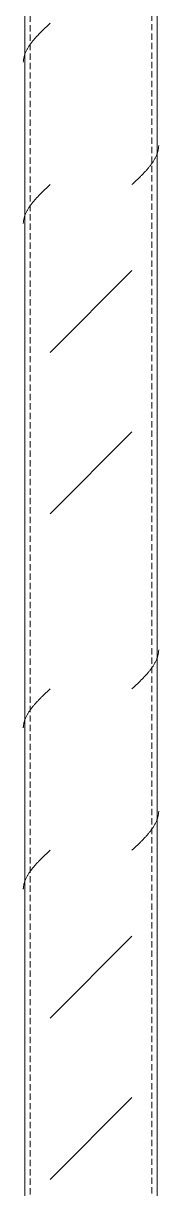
# Model space of a CAD drawing. Header units: centimetres. Extents: x -336 to 16318, y -437 to 1921.
# Drawn here: x 1083 to 1093.2, y 218.7 to 306.7 of the extents above; entities that cross this region are included whole.
import ezdxf

# ---------------------------------------------------------------- set-up
doc = ezdxf.new("R2010")
doc.units = ezdxf.units.CM
doc.linetypes.add('Hidden', pattern=[0.714375, 0.47625, -0.238125])
doc.layers.add('S-COLS', color=7, linetype='Continuous', lineweight=9)

# ---------------------------------------------------------------- blocks, each defined once
blk = doc.blocks.new('FP_10-Section 6')
at = {"layer": 'S-COLS'}
blk.add_line((1093.083, 94), (1093.083, 375.859), dxfattribs=at)
at = {"layer": 'S-COLS', "color": 9, "true_color": 0xc0c0c0}
for p, q in [((1093.026, 296.707), (1093.046, 296.754)), ((1093.046, 296.754), (1093.064, 296.8)), ((1093.064, 296.8), (1093.082, 296.847)), ((1093.082, 296.847), (1093.098, 296.894)), ((1093.098, 296.894), (1093.113, 296.941)), ((1093.113, 296.941), (1093.127, 296.987)), ((1093.127, 296.987), (1093.139, 297.034)), ((1093.139, 297.034), (1093.151, 297.081)), ((1093.151, 297.081), (1093.161, 297.128)), ((1093.161, 297.128), (1093.17, 297.174)), ((1093.17, 297.174), (1093.178, 297.221)), ((1093.178, 297.221), (1093.185, 297.268)), ((1093.185, 297.268), (1093.19, 297.315)), ((1093.19, 297.315), (1093.194, 297.361)), ((1093.194, 297.361), (1093.197, 297.408)), ((1093.197, 297.408), (1093.199, 297.455)), ((1092.461, 295.818), (1092.499, 295.865)), ((1092.499, 295.865), (1092.536, 295.912)), ((1092.536, 295.912), (1092.572, 295.959)), ((1092.572, 295.959), (1092.608, 296.005)), ((1092.608, 296.005), (1092.642, 296.052)), ((1092.642, 296.052), (1092.676, 296.099)), ((1092.676, 296.099), (1092.709, 296.146)), ((1092.709, 296.146), (1092.741, 296.192)), ((1092.741, 296.192), (1092.772, 296.239)), ((1092.772, 296.239), (1092.802, 296.286)), ((1092.802, 296.286), (1092.831, 296.333)), ((1092.831, 296.333), (1092.859, 296.379)), ((1092.859, 296.379), (1092.886, 296.426)), ((1092.886, 296.426), (1092.912, 296.473)), ((1092.912, 296.473), (1092.937, 296.52)), ((1092.937, 296.52), (1092.961, 296.566)), ((1092.961, 296.566), (1092.984, 296.613)), ((1092.984, 296.613), (1093.006, 296.66)), ((1093.006, 296.66), (1093.026, 296.707)), ((1091.621, 294.93), (1091.67, 294.977)), ((1091.67, 294.977), (1091.718, 295.024)), ((1091.718, 295.024), (1091.765, 295.07)), ((1091.765, 295.07), (1091.812, 295.117)), ((1091.812, 295.117), (1091.859, 295.164)), ((1091.859, 295.164), (1091.906, 295.211)), ((1091.906, 295.211), (1091.952, 295.257)), ((1091.952, 295.257), (1091.998, 295.304)), ((1091.998, 295.304), (1092.043, 295.351)), ((1092.043, 295.351), (1092.087, 295.398)), ((1092.087, 295.398), (1092.131, 295.444)), ((1092.131, 295.444), (1092.175, 295.491)), ((1092.175, 295.491), (1092.218, 295.538)), ((1092.218, 295.538), (1092.26, 295.585)), ((1092.26, 295.585), (1092.301, 295.631)), ((1092.301, 295.631), (1092.342, 295.678)), ((1092.342, 295.678), (1092.383, 295.725)), ((1092.383, 295.725), (1092.422, 295.772)), ((1092.422, 295.772), (1092.461, 295.818)), ((1091.178, 294.509), (1091.228, 294.556)), ((1091.228, 294.556), (1091.278, 294.603)), ((1091.278, 294.603), (1091.327, 294.65)), ((1091.327, 294.65), (1091.377, 294.696)), ((1091.377, 294.696), (1091.426, 294.743)), ((1091.426, 294.743), (1091.475, 294.79)), ((1091.475, 294.79), (1091.524, 294.837)), ((1091.524, 294.837), (1091.573, 294.883)), ((1091.573, 294.883), (1091.621, 294.93)), ((1093.113, 258.841), (1093.127, 258.887)), ((1093.127, 258.887), (1093.139, 258.934)), ((1093.139, 258.934), (1093.151, 258.981)), ((1093.151, 258.981), (1093.161, 259.028)), ((1093.161, 259.028), (1093.17, 259.074)), ((1093.17, 259.074), (1093.178, 259.121)), ((1093.178, 259.121), (1093.185, 259.168)), ((1093.185, 259.168), (1093.19, 259.215)), ((1093.19, 259.215), (1093.194, 259.261)), ((1093.194, 259.261), (1093.197, 259.308)), ((1093.197, 259.308), (1093.199, 259.355)), ((1092.642, 257.952), (1092.676, 257.999)), ((1092.676, 257.999), (1092.709, 258.046)), ((1092.709, 258.046), (1092.741, 258.092)), ((1092.741, 258.092), (1092.772, 258.139)), ((1092.772, 258.139), (1092.802, 258.186)), ((1092.802, 258.186), (1092.831, 258.233)), ((1092.831, 258.233), (1092.859, 258.279)), ((1092.859, 258.279), (1092.886, 258.326)), ((1092.886, 258.326), (1092.912, 258.373)), ((1092.912, 258.373), (1092.937, 258.42)), ((1092.937, 258.42), (1092.961, 258.466)), ((1092.961, 258.466), (1092.984, 258.513)), ((1092.984, 258.513), (1093.006, 258.56)), ((1093.006, 258.56), (1093.026, 258.607)), ((1093.026, 258.607), (1093.046, 258.654)), ((1093.046, 258.654), (1093.064, 258.7)), ((1093.064, 258.7), (1093.082, 258.747)), ((1093.082, 258.747), (1093.098, 258.794)), ((1093.098, 258.794), (1093.113, 258.841)), ((1091.859, 257.064), (1091.906, 257.111)), ((1091.906, 257.111), (1091.952, 257.157)), ((1091.952, 257.157), (1091.998, 257.204)), ((1091.998, 257.204), (1092.043, 257.251)), ((1092.043, 257.251), (1092.087, 257.298)), ((1092.087, 257.298), (1092.131, 257.344)), ((1092.131, 257.344), (1092.175, 257.391)), ((1092.175, 257.391), (1092.218, 257.438)), ((1092.218, 257.438), (1092.26, 257.485)), ((1092.26, 257.485), (1092.301, 257.531)), ((1092.301, 257.531), (1092.342, 257.578)), ((1092.342, 257.578), (1092.383, 257.625)), ((1092.383, 257.625), (1092.422, 257.672)), ((1092.422, 257.672), (1092.461, 257.718)), ((1092.461, 257.718), (1092.499, 257.765)), ((1092.499, 257.765), (1092.536, 257.812)), ((1092.536, 257.812), (1092.572, 257.859)), ((1092.572, 257.859), (1092.608, 257.905)), ((1092.608, 257.905), (1092.642, 257.952)), ((1091.178, 256.409), (1091.228, 256.456)), ((1091.228, 256.456), (1091.278, 256.503)), ((1091.278, 256.503), (1091.327, 256.55)), ((1091.327, 256.55), (1091.377, 256.596)), ((1091.377, 256.596), (1091.426, 256.643)), ((1091.426, 256.643), (1091.475, 256.69)), ((1091.475, 256.69), (1091.524, 256.737)), ((1091.524, 256.737), (1091.573, 256.783)), ((1091.573, 256.783), (1091.621, 256.83)), ((1091.621, 256.83), (1091.67, 256.877)), ((1091.67, 256.877), (1091.718, 256.924)), ((1091.718, 256.924), (1091.765, 256.97)), ((1091.765, 256.97), (1091.812, 257.017)), ((1091.812, 257.017), (1091.859, 257.064)), ((1093.064, 246.511), (1093.082, 246.558)), ((1093.082, 246.558), (1093.098, 246.604)), ((1093.098, 246.604), (1093.113, 246.651)), ((1093.113, 246.651), (1093.127, 246.698)), ((1093.127, 246.698), (1093.139, 246.745)), ((1093.139, 246.745), (1093.151, 246.791)), ((1093.151, 246.791), (1093.161, 246.838)), ((1093.161, 246.838), (1093.17, 246.885)), ((1093.17, 246.885), (1093.178, 246.932)), ((1093.178, 246.932), (1093.185, 246.978)), ((1093.185, 246.978), (1093.19, 247.025)), ((1093.19, 247.025), (1093.194, 247.072)), ((1093.194, 247.072), (1093.197, 247.119)), ((1093.197, 247.119), (1093.199, 247.165)), ((1092.536, 245.622), (1092.572, 245.669)), ((1092.572, 245.669), (1092.608, 245.716)), ((1092.608, 245.716), (1092.642, 245.763)), ((1092.642, 245.763), (1092.676, 245.81)), ((1092.676, 245.81), (1092.709, 245.856)), ((1092.709, 245.856), (1092.741, 245.903)), ((1092.741, 245.903), (1092.772, 245.95)), ((1092.772, 245.95), (1092.802, 245.997)), ((1092.802, 245.997), (1092.831, 246.043)), ((1092.831, 246.043), (1092.859, 246.09)), ((1092.859, 246.09), (1092.886, 246.137)), ((1092.886, 246.137), (1092.912, 246.184)), ((1092.912, 246.184), (1092.937, 246.23)), ((1092.937, 246.23), (1092.961, 246.277)), ((1092.961, 246.277), (1092.984, 246.324)), ((1092.984, 246.324), (1093.006, 246.371)), ((1093.006, 246.371), (1093.026, 246.417)), ((1093.026, 246.417), (1093.046, 246.464)), ((1093.046, 246.464), (1093.064, 246.511)), ((1091.718, 244.734), (1091.765, 244.781)), ((1091.765, 244.781), (1091.812, 244.828)), ((1091.812, 244.828), (1091.859, 244.874)), ((1091.859, 244.874), (1091.906, 244.921)), ((1091.906, 244.921), (1091.952, 244.968)), ((1091.952, 244.968), (1091.998, 245.015)), ((1091.998, 245.015), (1092.043, 245.061)), ((1092.043, 245.061), (1092.087, 245.108)), ((1092.087, 245.108), (1092.131, 245.155)), ((1092.131, 245.155), (1092.175, 245.202)), ((1092.175, 245.202), (1092.218, 245.248)), ((1092.218, 245.248), (1092.26, 245.295)), ((1092.26, 245.295), (1092.301, 245.342)), ((1092.301, 245.342), (1092.342, 245.389)), ((1092.342, 245.389), (1092.383, 245.435)), ((1092.383, 245.435), (1092.422, 245.482)), ((1092.422, 245.482), (1092.461, 245.529)), ((1092.461, 245.529), (1092.499, 245.576)), ((1092.499, 245.576), (1092.536, 245.622)), ((1091.178, 244.22), (1091.228, 244.267)), ((1091.228, 244.267), (1091.278, 244.313)), ((1091.278, 244.313), (1091.327, 244.36)), ((1091.327, 244.36), (1091.377, 244.407)), ((1091.377, 244.407), (1091.426, 244.454)), ((1091.426, 244.454), (1091.475, 244.5)), ((1091.475, 244.5), (1091.524, 244.547)), ((1091.524, 244.547), (1091.573, 244.594)), ((1091.573, 244.594), (1091.621, 244.641)), ((1091.621, 244.641), (1091.67, 244.687)), ((1091.67, 244.687), (1091.718, 244.734))]:
    blk.add_line(p, q, dxfattribs=at)
blk = doc.blocks.new('FP_11-Section 6')
at = {"layer": 'S-COLS'}
blk.add_line((1083.083, 375.859), (1083.083, 94), dxfattribs=at)
at = {"layer": 'S-COLS', "color": 9, "true_color": 0xc0c0c0}
for p, q in [((1084.643, 306.371), (1084.692, 306.418)), ((1084.692, 306.418), (1084.741, 306.465)), ((1084.741, 306.465), (1084.79, 306.512)), ((1084.79, 306.512), (1084.84, 306.558)), ((1084.84, 306.558), (1084.889, 306.605)), ((1084.889, 306.605), (1084.939, 306.652)), ((1084.939, 306.652), (1084.988, 306.699)), ((1083.784, 305.483), (1083.824, 305.53)), ((1083.824, 305.53), (1083.865, 305.577)), ((1083.865, 305.577), (1083.907, 305.623)), ((1083.907, 305.623), (1083.949, 305.67)), ((1083.949, 305.67), (1083.992, 305.717)), ((1083.992, 305.717), (1084.036, 305.764)), ((1084.036, 305.764), (1084.08, 305.81)), ((1084.08, 305.81), (1084.124, 305.857)), ((1084.124, 305.857), (1084.169, 305.904)), ((1084.169, 305.904), (1084.215, 305.951)), ((1084.215, 305.951), (1084.261, 305.997)), ((1084.261, 305.997), (1084.307, 306.044)), ((1084.307, 306.044), (1084.354, 306.091)), ((1084.354, 306.091), (1084.402, 306.138)), ((1084.402, 306.138), (1084.449, 306.184)), ((1084.449, 306.184), (1084.497, 306.231)), ((1084.497, 306.231), (1084.546, 306.278)), ((1084.546, 306.278), (1084.594, 306.325)), ((1084.594, 306.325), (1084.643, 306.371)), ((1083.183, 304.595), (1083.206, 304.641)), ((1083.206, 304.641), (1083.23, 304.688)), ((1083.23, 304.688), (1083.255, 304.735)), ((1083.255, 304.735), (1083.281, 304.782)), ((1083.281, 304.782), (1083.308, 304.828)), ((1083.308, 304.828), (1083.336, 304.875)), ((1083.336, 304.875), (1083.365, 304.922)), ((1083.365, 304.922), (1083.395, 304.969)), ((1083.395, 304.969), (1083.426, 305.015)), ((1083.426, 305.015), (1083.458, 305.062)), ((1083.458, 305.062), (1083.491, 305.109)), ((1083.491, 305.109), (1083.524, 305.156)), ((1083.524, 305.156), (1083.559, 305.202)), ((1083.559, 305.202), (1083.595, 305.249)), ((1083.595, 305.249), (1083.631, 305.296)), ((1083.631, 305.296), (1083.668, 305.343)), ((1083.668, 305.343), (1083.706, 305.39)), ((1083.706, 305.39), (1083.745, 305.436)), ((1083.745, 305.436), (1083.784, 305.483)), ((1082.968, 303.753), (1082.969, 303.8)), ((1082.969, 303.8), (1082.972, 303.847)), ((1082.972, 303.847), (1082.977, 303.893)), ((1082.977, 303.893), (1082.982, 303.94)), ((1082.982, 303.94), (1082.989, 303.987)), ((1082.989, 303.987), (1082.997, 304.034)), ((1082.997, 304.034), (1083.006, 304.08)), ((1083.006, 304.08), (1083.016, 304.127)), ((1083.016, 304.127), (1083.028, 304.174)), ((1083.028, 304.174), (1083.04, 304.221)), ((1083.04, 304.221), (1083.054, 304.267)), ((1083.054, 304.267), (1083.069, 304.314)), ((1083.069, 304.314), (1083.085, 304.361)), ((1083.085, 304.361), (1083.102, 304.408)), ((1083.102, 304.408), (1083.121, 304.454)), ((1083.121, 304.454), (1083.14, 304.501)), ((1083.14, 304.501), (1083.161, 304.548)), ((1083.161, 304.548), (1083.183, 304.595)), ((1084.497, 294.042), (1084.546, 294.088)), ((1084.546, 294.088), (1084.594, 294.135)), ((1084.594, 294.135), (1084.643, 294.182)), ((1084.643, 294.182), (1084.692, 294.229)), ((1084.692, 294.229), (1084.741, 294.275)), ((1084.741, 294.275), (1084.79, 294.322)), ((1084.79, 294.322), (1084.84, 294.369)), ((1084.84, 294.369), (1084.889, 294.416)), ((1084.889, 294.416), (1084.939, 294.462)), ((1084.939, 294.462), (1084.988, 294.509)), ((1083.668, 293.153), (1083.706, 293.2)), ((1083.706, 293.2), (1083.745, 293.247)), ((1083.745, 293.247), (1083.784, 293.294)), ((1083.784, 293.294), (1083.824, 293.34)), ((1083.824, 293.34), (1083.865, 293.387)), ((1083.865, 293.387), (1083.907, 293.434)), ((1083.907, 293.434), (1083.949, 293.481)), ((1083.949, 293.481), (1083.992, 293.527)), ((1083.992, 293.527), (1084.036, 293.574)), ((1084.036, 293.574), (1084.08, 293.621)), ((1084.08, 293.621), (1084.124, 293.668)), ((1084.124, 293.668), (1084.169, 293.714)), ((1084.169, 293.714), (1084.215, 293.761)), ((1084.215, 293.761), (1084.261, 293.808)), ((1084.261, 293.808), (1084.307, 293.855)), ((1084.307, 293.855), (1084.354, 293.901)), ((1084.354, 293.901), (1084.402, 293.948)), ((1084.402, 293.948), (1084.449, 293.995)), ((1084.449, 293.995), (1084.497, 294.042)), ((1083.121, 292.265), (1083.14, 292.312)), ((1083.14, 292.312), (1083.161, 292.358)), ((1083.161, 292.358), (1083.183, 292.405)), ((1083.183, 292.405), (1083.206, 292.452)), ((1083.206, 292.452), (1083.23, 292.499)), ((1083.23, 292.499), (1083.255, 292.545)), ((1083.255, 292.545), (1083.281, 292.592)), ((1083.281, 292.592), (1083.308, 292.639)), ((1083.308, 292.639), (1083.336, 292.686)), ((1083.336, 292.686), (1083.365, 292.733)), ((1083.365, 292.733), (1083.395, 292.779)), ((1083.395, 292.779), (1083.426, 292.826)), ((1083.426, 292.826), (1083.458, 292.873)), ((1083.458, 292.873), (1083.491, 292.92)), ((1083.491, 292.92), (1083.524, 292.966)), ((1083.524, 292.966), (1083.559, 293.013)), ((1083.559, 293.013), (1083.595, 293.06)), ((1083.595, 293.06), (1083.631, 293.107)), ((1083.631, 293.107), (1083.668, 293.153)), ((1082.968, 291.564), (1082.969, 291.61)), ((1082.969, 291.61), (1082.972, 291.657)), ((1082.972, 291.657), (1082.977, 291.704)), ((1082.977, 291.704), (1082.982, 291.751)), ((1082.982, 291.751), (1082.989, 291.797)), ((1082.989, 291.797), (1082.997, 291.844)), ((1082.997, 291.844), (1083.006, 291.891)), ((1083.006, 291.891), (1083.016, 291.938)), ((1083.016, 291.938), (1083.028, 291.984)), ((1083.028, 291.984), (1083.04, 292.031)), ((1083.04, 292.031), (1083.054, 292.078)), ((1083.054, 292.078), (1083.069, 292.125)), ((1083.069, 292.125), (1083.085, 292.171)), ((1083.085, 292.171), (1083.102, 292.218)), ((1083.102, 292.218), (1083.121, 292.265)), ((1084.741, 256.175), (1084.79, 256.222)), ((1084.79, 256.222), (1084.84, 256.269)), ((1084.84, 256.269), (1084.889, 256.316)), ((1084.889, 256.316), (1084.939, 256.362)), ((1084.939, 256.362), (1084.988, 256.409)), ((1083.865, 255.287), (1083.907, 255.334)), ((1083.907, 255.334), (1083.949, 255.381)), ((1083.949, 255.381), (1083.992, 255.427)), ((1083.992, 255.427), (1084.036, 255.474)), ((1084.036, 255.474), (1084.08, 255.521)), ((1084.08, 255.521), (1084.124, 255.568)), ((1084.124, 255.568), (1084.169, 255.614)), ((1084.169, 255.614), (1084.215, 255.661)), ((1084.215, 255.661), (1084.261, 255.708)), ((1084.261, 255.708), (1084.307, 255.755)), ((1084.307, 255.755), (1084.354, 255.801)), ((1084.354, 255.801), (1084.402, 255.848)), ((1084.402, 255.848), (1084.449, 255.895)), ((1084.449, 255.895), (1084.497, 255.942)), ((1084.497, 255.942), (1084.546, 255.988)), ((1084.546, 255.988), (1084.594, 256.035)), ((1084.594, 256.035), (1084.643, 256.082)), ((1084.643, 256.082), (1084.692, 256.129)), ((1084.692, 256.129), (1084.741, 256.175)), ((1083.255, 254.445), (1083.281, 254.492)), ((1083.281, 254.492), (1083.308, 254.539)), ((1083.308, 254.539), (1083.336, 254.586)), ((1083.336, 254.586), (1083.365, 254.633)), ((1083.365, 254.633), (1083.395, 254.679)), ((1083.395, 254.679), (1083.426, 254.726)), ((1083.426, 254.726), (1083.458, 254.773)), ((1083.458, 254.773), (1083.491, 254.82)), ((1083.491, 254.82), (1083.524, 254.866)), ((1083.524, 254.866), (1083.559, 254.913)), ((1083.559, 254.913), (1083.595, 254.96)), ((1083.595, 254.96), (1083.631, 255.007)), ((1083.631, 255.007), (1083.668, 255.053)), ((1083.668, 255.053), (1083.706, 255.1)), ((1083.706, 255.1), (1083.745, 255.147)), ((1083.745, 255.147), (1083.784, 255.194)), ((1083.784, 255.194), (1083.824, 255.24)), ((1083.824, 255.24), (1083.865, 255.287)), ((1082.972, 253.557), (1082.977, 253.604)), ((1082.977, 253.604), (1082.982, 253.651)), ((1082.982, 253.651), (1082.989, 253.697)), ((1082.989, 253.697), (1082.997, 253.744)), ((1082.997, 253.744), (1083.006, 253.791)), ((1083.006, 253.791), (1083.016, 253.838)), ((1083.016, 253.838), (1083.028, 253.884)), ((1083.028, 253.884), (1083.04, 253.931)), ((1083.04, 253.931), (1083.054, 253.978)), ((1083.054, 253.978), (1083.069, 254.025)), ((1083.069, 254.025), (1083.085, 254.071)), ((1083.085, 254.071), (1083.102, 254.118)), ((1083.102, 254.118), (1083.121, 254.165)), ((1083.121, 254.165), (1083.14, 254.212)), ((1083.14, 254.212), (1083.161, 254.258)), ((1083.161, 254.258), (1083.183, 254.305)), ((1083.183, 254.305), (1083.206, 254.352)), ((1083.206, 254.352), (1083.23, 254.399)), ((1083.23, 254.399), (1083.255, 254.445)), ((1082.968, 253.464), (1082.969, 253.51)), ((1082.969, 253.51), (1082.972, 253.557)), ((1084.594, 243.846), (1084.643, 243.893)), ((1084.643, 243.893), (1084.692, 243.939)), ((1084.692, 243.939), (1084.741, 243.986)), ((1084.741, 243.986), (1084.79, 244.033)), ((1084.79, 244.033), (1084.84, 244.08)), ((1084.84, 244.08), (1084.889, 244.126)), ((1084.889, 244.126), (1084.939, 244.173)), ((1084.939, 244.173), (1084.988, 244.22)), ((1083.784, 243.004), (1083.824, 243.051)), ((1083.824, 243.051), (1083.865, 243.098)), ((1083.865, 243.098), (1083.907, 243.144)), ((1083.907, 243.144), (1083.949, 243.191)), ((1083.949, 243.191), (1083.992, 243.238)), ((1083.992, 243.238), (1084.036, 243.285)), ((1084.036, 243.285), (1084.08, 243.331)), ((1084.08, 243.331), (1084.124, 243.378)), ((1084.124, 243.378), (1084.169, 243.425)), ((1084.169, 243.425), (1084.215, 243.472)), ((1084.215, 243.472), (1084.261, 243.518)), ((1084.261, 243.518), (1084.307, 243.565)), ((1084.307, 243.565), (1084.354, 243.612)), ((1084.354, 243.612), (1084.402, 243.659)), ((1084.402, 243.659), (1084.449, 243.705)), ((1084.449, 243.705), (1084.497, 243.752)), ((1084.497, 243.752), (1084.546, 243.799)), ((1084.546, 243.799), (1084.594, 243.846)), ((1083.183, 242.116), (1083.206, 242.163)), ((1083.206, 242.163), (1083.23, 242.209)), ((1083.23, 242.209), (1083.255, 242.256)), ((1083.255, 242.256), (1083.281, 242.303)), ((1083.281, 242.303), (1083.308, 242.35)), ((1083.308, 242.35), (1083.336, 242.396)), ((1083.336, 242.396), (1083.365, 242.443)), ((1083.365, 242.443), (1083.395, 242.49)), ((1083.395, 242.49), (1083.426, 242.537)), ((1083.426, 242.537), (1083.458, 242.583)), ((1083.458, 242.583), (1083.491, 242.63)), ((1083.491, 242.63), (1083.524, 242.677)), ((1083.524, 242.677), (1083.559, 242.724)), ((1083.559, 242.724), (1083.595, 242.77)), ((1083.595, 242.77), (1083.631, 242.817)), ((1083.631, 242.817), (1083.668, 242.864)), ((1083.668, 242.864), (1083.706, 242.911)), ((1083.706, 242.911), (1083.745, 242.957)), ((1083.745, 242.957), (1083.784, 243.004)), ((1082.968, 241.274), (1082.969, 241.321)), ((1082.969, 241.321), (1082.972, 241.368)), ((1082.972, 241.368), (1082.977, 241.414)), ((1082.977, 241.414), (1082.982, 241.461)), ((1082.982, 241.461), (1082.989, 241.508)), ((1082.989, 241.508), (1082.997, 241.555)), ((1082.997, 241.555), (1083.006, 241.601)), ((1083.006, 241.601), (1083.016, 241.648)), ((1083.016, 241.648), (1083.028, 241.695)), ((1083.028, 241.695), (1083.04, 241.742)), ((1083.04, 241.742), (1083.054, 241.789)), ((1083.054, 241.789), (1083.069, 241.835)), ((1083.069, 241.835), (1083.085, 241.882)), ((1083.085, 241.882), (1083.102, 241.929)), ((1083.102, 241.929), (1083.121, 241.976)), ((1083.121, 241.976), (1083.14, 242.022)), ((1083.14, 242.022), (1083.161, 242.069)), ((1083.161, 242.069), (1083.183, 242.116))]:
    blk.add_line(p, q, dxfattribs=at)
blk = doc.blocks.new('HSS Rectangular-Column - 100 x 100 mm-V9-Section 6')
at = {"layer": 'S-COLS', "true_color": 0xc0c0c0}
h = blk.add_hatch(dxfattribs=at)
h.set_pattern_fill('FP_3', color=9, style=0, pattern_type=2)
h.set_pattern_definition([(45, (4582.815, 712), (-25.1447, 25.1447), []), (45, (4582.815, 750.1), (-25.1447, 25.1447), [])])
h.paths.add_polyline_path([(1091.178, 94), (1091.178, 375.859), (1090.613, 375.809), (1090.519, 375.397), (1090.255, 375.066), (1089.754, 374.869), (1089.16, 374.859), (1086.151, 374.953), (1085.82, 375.217), (1085.637, 375.597), (1085.595, 375.859), (1084.988, 375.809), (1084.988, 94)])
h.paths.add_polyline_path([(1087.065, 375.359), (1089.574, 375.453), (1089.905, 375.717), (1089.905, 375.859), (1086.232, 375.859), (1086.563, 375.509), (1086.853, 375.383)])
at = {"layer": 'S-COLS', "linetype": 'Hidden'}
for p, q in [((1083.483, 375.859), (1083.483, 94)), ((1092.683, 94), (1092.683, 375.859))]:
    blk.add_line(p, q, dxfattribs=at)
at = {"layer": 'S-COLS'}
for name in ['FP_11-Section 6', 'FP_10-Section 6']:
    blk.add_blockref(name, (0, 0), dxfattribs=at)

msp = doc.modelspace()

# ---------------------------------------------------------------- block references
at = {"layer": 'S-COLS'}
msp.add_blockref('HSS Rectangular-Column - 100 x 100 mm-V9-Section 6', (0, 0), dxfattribs=at)

doc.saveas('drawing.dxf')
